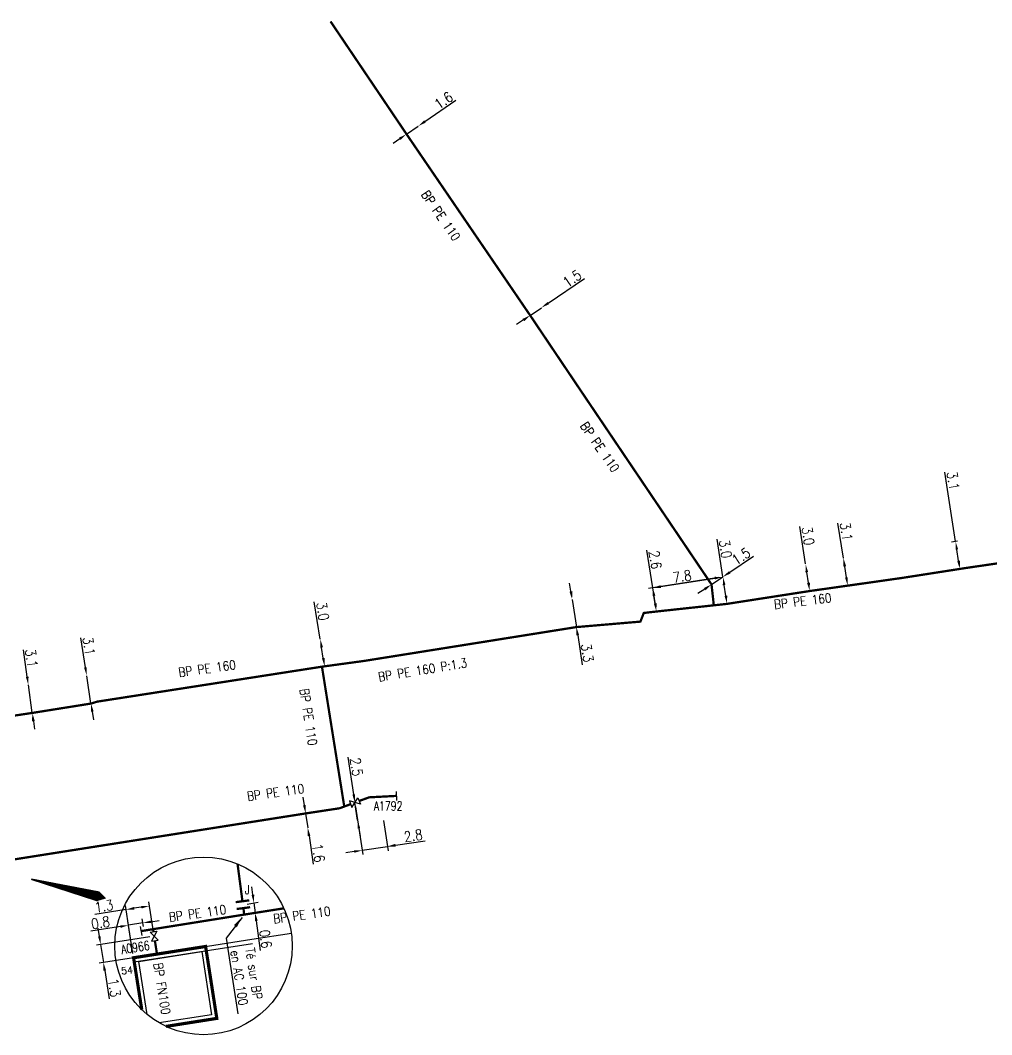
# Model space of a CAD drawing. Header units: millimetres. Extents: x 183997 to 185000, y 127999 to 129007.
# Drawn here: x 184714.5 to 184821.2, y 128888.7 to 129000.1 of the extents above; entities that cross this region are included whole.
import ezdxf
from ezdxf.enums import TextEntityAlignment as Align

# ---------------------------------------------------------------- set-up
doc = ezdxf.new("R2010")
doc.units = ezdxf.units.MM
doc.header["$PDMODE"] = 34
doc.linetypes.add('L_25_PE', pattern=[2000, 1000, 1000])
doc.layers.get('0').update_dxf_attribs({"linetype": 'CONTINUOUS'})
doc.layers.get('DEFPOINTS').update_dxf_attribs({"linetype": 'CONTINUOUS'})
for name, color, linetype in [('L_150', 1, 'CONTINUOUS'), ('L_300', 7, 'CONTINUOUS'), ('L_340', 7, 'CONTINUOUS'), ('L_900', 7, 'CONTINUOUS')]:
    doc.layers.add(name, color=color, linetype=linetype)
doc.styles.get("Standard").update_dxf_attribs({"font": 'romans.shx', "width": 0.85})
doc.dimstyles.get("Standard").update_dxf_attribs({"dimtxt": 1.5, "dimasz": 1.2, "dimexe": 0.625, "dimexo": 0.625, "dimgap": 0.25, "dimtad": 1, "dimdec": 1, "dimzin": 0, "dimdsep": 46, "dimtxsty": 'Standard', "dimcen": -0.5, "dimadec": 0, "dimazin": 0, "dimtfac": 1, "dimtdec": 1, "dimtmove": 0, "dimatfit": 3, "dimfxl": 0, "dimtolj": 1, "dimtzin": 0, "dimarcsym": 0})

# ---------------------------------------------------------------- blocks, each defined once
blk = doc.blocks.new('L_340_07')
at = {"color": 0, "linetype": 'Continuous', "const_width": 0.25, "flags": 128}
blk.add_lwpolyline([(0, 0), (0.35, 0)], dxfattribs=at)
at = {"color": 0, "linetype": 'Continuous', "flags": 128}
blk.add_lwpolyline([(0.35, -0.5), (0.35, 0.5)], dxfattribs=at)
at = {"color": 0, "linetype": 'Continuous', "width": 0.75, "flags": 3}
for tag, p in [('DEF_LEG', (0.72, -3.47)), ('DEF_COUP', (0.72, -5.97)), ('DEF_TYPE', (0.72, -8.47))]:
    blk.add_attdef(tag, text='', height=1.2, dxfattribs=at).set_placement(p, align=Align.MIDDLE)
blk = doc.blocks.new('P_310_01')
at = {"color": 0, "linetype": 'Continuous', "const_width": 0.25, "flags": 128}
for points in [[(-0.38, 0.75), (-0.38, -0.75)], [(0.38, 0.75), (0.38, -0.75)]]:
    blk.add_lwpolyline(points, dxfattribs=at)
at = {"color": 0, "linetype": 'Continuous', "width": 0.75}
blk.add_attdef('NUM', text='', height=1, dxfattribs=at).set_placement((1.93, 1.53), align=Align.MIDDLE)
at = {"color": 0, "linetype": 'Continuous', "width": 0.75, "flags": 3}
for tag, p in [('DEF_LEG', (0, -10)), ('DEF_COUP', (0, -12.5)), ('DEF_TYPE', (0, -15))]:
    blk.add_attdef(tag, text='', height=1.2, dxfattribs=at).set_placement(p, align=Align.MIDDLE)
blk = doc.blocks.new('L_300_09')
at = {"color": 0, "linetype": 'Continuous', "flags": 128}
blk.add_lwpolyline([(0.5, -0.38), (-0.5, 0.38), (-0.5, -0.38), (0.5, 0.38), (0.5, -0.38)], dxfattribs=at)
at = {"color": 0, "linetype": 'Continuous', "width": 0.75}
blk.add_attdef('NUM', text='', height=1, dxfattribs=at).set_placement((0, 1.69), align=Align.MIDDLE_CENTER)
at = {"color": 0, "linetype": 'Continuous', "width": 0.75, "flags": 3}
for tag, p in [('DEF_LEG', (0, -5)), ('DEF_COUP', (0, -7.5)), ('DEF_TYPE', (0, -10))]:
    blk.add_attdef(tag, text='', height=1.2, dxfattribs=at).set_placement(p, align=Align.MIDDLE)
blk = doc.blocks.new('*D274')
at = {"layer": 'DEFPOINTS', "color": 0, "linetype": 'Continuous', "transparency": 16777216}
for p in [(184804.9, 128941.04), (184804.9, 128941.04), (184805.37, 128938.03)]:
    blk.add_point(p, dxfattribs=at)
at = {"layer": 'L_150', "color": 0, "linetype": 'Continuous', "lineweight": -2, "transparency": 16777216}
for p, q in [((184804.9, 128941.04), (184804.3, 128944.9)), ((184805.23, 128938.91), (184805.04, 128940.15))]:
    blk.add_line(p, q, dxfattribs=at)
at = {"layer": 'L_150', "color": 0, "linetype": 'Continuous', "transparency": 16777216}
for points in [[(184805.19, 128940.17), (184804.89, 128940.13), (184804.9, 128941.04)], [(184805.38, 128938.94), (184805.08, 128938.89), (184805.37, 128938.03)]]:
    blk.add_solid(points, dxfattribs=at)
at = {"layer": 'L_150', "color": 0, "linetype": 'Continuous', "transparency": 16777216, "insert": (184805.21, 128943.97), "char_height": 1.125, "attachment_point": 5, "rotation": 278.7896}
blk.add_mtext('\\A1;3.1', dxfattribs=at)
blk = doc.blocks.new('*D276')
at = {"layer": 'DEFPOINTS', "color": 0, "linetype": 'Continuous', "transparency": 16777216}
for p in [(184817.22, 128942.88), (184817.89, 128942.99), (184818.35, 128939.97)]:
    blk.add_point(p, dxfattribs=at)
at = {"layer": 'L_150', "color": 0, "linetype": 'Continuous', "lineweight": -2, "transparency": 16777216}
for p, q in [((184817.22, 128942.88), (184816.05, 128950.48)), ((184817.43, 128942.91), (184816.76, 128942.81)), ((184817.54, 128940.76), (184817.36, 128941.99)), ((184817.89, 128939.9), (184817.22, 128939.8))]:
    blk.add_line(p, q, dxfattribs=at)
at = {"layer": 'L_150', "color": 0, "linetype": 'Continuous', "transparency": 16777216}
for points in [[(184817.5, 128942.02), (184817.21, 128941.97), (184817.22, 128942.88)], [(184817.69, 128940.78), (184817.4, 128940.73), (184817.68, 128939.87)]]:
    blk.add_solid(points, dxfattribs=at)
at = {"layer": 'L_150', "color": 0, "linetype": 'Continuous', "transparency": 16777216, "insert": (184816.95, 128949.55), "char_height": 1.125, "attachment_point": 5, "rotation": 278.7278}
blk.add_mtext('\\A1;3.1', dxfattribs=at)
blk = doc.blocks.new('*D289')
at = {"layer": 'DEFPOINTS', "color": 0, "linetype": 'Continuous', "transparency": 16777216}
for p in [(184747.44, 128932.14), (184747.44, 128932.14), (184747.91, 128929.17)]:
    blk.add_point(p, dxfattribs=at)
at = {"layer": 'L_150', "color": 0, "linetype": 'Continuous', "lineweight": -2, "transparency": 16777216}
for p, q in [((184747.44, 128932.14), (184746.78, 128936.26)), ((184747.77, 128930.06), (184747.58, 128931.25))]:
    blk.add_line(p, q, dxfattribs=at)
at = {"layer": 'L_150', "color": 0, "linetype": 'Continuous', "transparency": 16777216}
for points in [[(184747.73, 128931.27), (184747.43, 128931.22), (184747.44, 128932.14)], [(184747.91, 128930.09), (184747.62, 128930.04), (184747.91, 128929.17)]]:
    blk.add_solid(points, dxfattribs=at)
at = {"layer": 'L_150', "color": 0, "linetype": 'Continuous', "transparency": 16777216, "insert": (184747.71, 128935.21), "char_height": 1.125, "attachment_point": 5, "rotation": 279.0477}
blk.add_mtext('\\A1;3.0', dxfattribs=at)
blk = doc.blocks.new('*D291')
at = {"layer": 'DEFPOINTS', "color": 0, "linetype": 'Continuous', "transparency": 16777216}
for p in [(184726.11, 128902.45), (184729.19, 128899.54), (184726.93, 128897.16)]:
    blk.add_point(p, dxfattribs=at)
at = {"layer": 'L_900', "color": 0, "linetype": 'Continuous', "lineweight": -2, "transparency": 16777216}
for p, q in [((184726.11, 128902.45), (184722.69, 128901.92)), ((184726.86, 128897.62), (184726.03, 128902.91)), ((184727.78, 128902.71), (184726.99, 128902.59)), ((184729.12, 128900), (184728.6, 128903.32))]:
    blk.add_line(p, q, dxfattribs=at)
at = {"layer": 'L_900', "color": 0, "linetype": 'Continuous', "transparency": 16777216}
for points in [[(184726.97, 128902.74), (184727.02, 128902.44), (184726.11, 128902.45)], [(184727.76, 128902.86), (184727.81, 128902.57), (184728.67, 128902.85)]]:
    blk.add_solid(points, dxfattribs=at)
at = {"layer": 'L_900', "color": 0, "linetype": 'Continuous', "transparency": 16777216, "insert": (184723.68, 128902.83), "char_height": 1.125, "attachment_point": 5, "rotation": 8.8988}
blk.add_mtext('\\A1;1.3', dxfattribs=at)
blk = doc.blocks.new('*D292')
at = {"layer": 'DEFPOINTS', "color": 0, "linetype": 'Continuous', "transparency": 16777216}
for p in [(184729.19, 128899.54), (184723.62, 128896.64), (184729.5, 128897.56)]:
    blk.add_point(p, dxfattribs=at)
at = {"layer": 'L_900', "color": 0, "linetype": 'Continuous', "lineweight": -2, "transparency": 16777216}
for p, q in [((184723.17, 128899.51), (184723.03, 128900.4)), ((184728.73, 128899.47), (184722.85, 128898.54)), ((184723.31, 128898.62), (184723.62, 128896.64)), ((184729.04, 128897.49), (184723.16, 128896.57)), ((184723.76, 128895.75), (184724.25, 128892.65))]:
    blk.add_line(p, q, dxfattribs=at)
at = {"layer": 'L_900', "color": 0, "linetype": 'Continuous', "transparency": 16777216}
for points in [[(184723.32, 128899.53), (184723.03, 128899.48), (184723.31, 128898.62)], [(184723.91, 128895.78), (184723.61, 128895.73), (184723.62, 128896.64)]]:
    blk.add_solid(points, dxfattribs=at)
at = {"layer": 'L_900', "color": 0, "linetype": 'Continuous', "transparency": 16777216, "insert": (184724.82, 128893.87), "char_height": 1.125, "attachment_point": 5, "rotation": 278.8988}
blk.add_mtext('\\A1;1.3', dxfattribs=at)
blk = doc.blocks.new('*D316')
at = {"layer": 'DEFPOINTS', "color": 0, "linetype": 'Continuous', "transparency": 16777216}
for p in [(184791.66, 128938.99), (184791.66, 128938.99), (184784.36, 128935.19)]:
    blk.add_point(p, dxfattribs=at)
at = {"layer": 'L_150', "color": 0, "linetype": 'Continuous', "lineweight": -2, "transparency": 16777216}
for p, q in [((184784.28, 128935.66), (184783.88, 128938.26)), ((184784.84, 128937.93), (184790.77, 128938.85))]:
    blk.add_line(p, q, dxfattribs=at)
at = {"layer": 'L_150', "color": 0, "linetype": 'Continuous', "transparency": 16777216}
for points in [[(184790.75, 128939), (184790.79, 128938.71), (184791.66, 128938.99)], [(184784.82, 128938.08), (184784.86, 128937.78), (184783.95, 128937.79)]]:
    blk.add_solid(points, dxfattribs=at)
at = {"layer": 'L_150', "color": 0, "linetype": 'Continuous', "transparency": 16777216, "insert": (184787.18, 128939.05), "char_height": 1.125, "attachment_point": 5, "rotation": 8.8576}
blk.add_mtext('\\A1;7.8', dxfattribs=at)
blk = doc.blocks.new('*D319')
at = {"layer": 'DEFPOINTS', "color": 0, "linetype": 'Continuous', "transparency": 16777216}
for p in [(184791.66, 128938.99), (184783.95, 128937.79), (184784.36, 128935.19)]:
    blk.add_point(p, dxfattribs=at)
at = {"layer": 'L_150', "color": 0, "linetype": 'Continuous', "lineweight": -2, "transparency": 16777216}
for p, q in [((184783.95, 128937.79), (184783.31, 128941.92)), ((184791.2, 128938.92), (184783.49, 128937.72)), ((184784.22, 128936.08), (184784.09, 128936.9))]:
    blk.add_line(p, q, dxfattribs=at)
at = {"layer": 'L_150', "color": 0, "linetype": 'Continuous', "transparency": 16777216}
for points in [[(184784.24, 128936.93), (184783.94, 128936.88), (184783.95, 128937.79)], [(184784.37, 128936.11), (184784.07, 128936.06), (184784.36, 128935.19)]]:
    blk.add_solid(points, dxfattribs=at)
at = {"layer": 'L_150', "color": 0, "linetype": 'Continuous', "transparency": 16777216, "insert": (184784.23, 128940.86), "char_height": 1.125, "attachment_point": 5, "rotation": 278.8576}
blk.add_mtext('\\A1;2.6', dxfattribs=at)
blk = doc.blocks.new('*D320')
at = {"layer": 'DEFPOINTS', "color": 0, "linetype": 'Continuous', "transparency": 16777216}
for p in [(184791.66, 128938.99), (184791.66, 128938.99), (184790.41, 128938.16)]:
    blk.add_point(p, dxfattribs=at)
at = {"layer": 'L_150', "color": 0, "linetype": 'Continuous', "lineweight": -2, "transparency": 16777216}
for p, q in [((184792.41, 128939.5), (184795.01, 128941.25)), ((184790.41, 128938.16), (184791.66, 128938.99)), ((184789.67, 128937.65), (184788.92, 128937.15))]:
    blk.add_line(p, q, dxfattribs=at)
at = {"layer": 'L_150', "color": 0, "linetype": 'Continuous', "transparency": 16777216}
for points in [[(184792.32, 128939.62), (184792.49, 128939.37), (184791.66, 128938.99)], [(184789.58, 128937.78), (184789.75, 128937.53), (184790.41, 128938.16)]]:
    blk.add_solid(points, dxfattribs=at)
at = {"layer": 'L_150', "color": 0, "linetype": 'Continuous', "transparency": 16777216, "insert": (184793.66, 128941.25), "char_height": 1.125, "attachment_point": 5, "rotation": 33.9045}
blk.add_mtext('\\A1;1.5', dxfattribs=at)
blk = doc.blocks.new('*D328')
at = {"layer": 'DEFPOINTS', "color": 0, "linetype": 'Continuous', "transparency": 16777216}
for p in [(184758.19, 128988.5), (184758.19, 128988.5), (184756.91, 128987.62)]:
    blk.add_point(p, dxfattribs=at)
at = {"layer": 'L_150', "color": 0, "linetype": 'Continuous', "lineweight": -2, "transparency": 16777216}
for p, q in [((184758.93, 128989.01), (184762.33, 128991.34)), ((184756.91, 128987.62), (184758.19, 128988.5)), ((184756.17, 128987.11), (184755.43, 128986.6))]:
    blk.add_line(p, q, dxfattribs=at)
at = {"layer": 'L_150', "color": 0, "linetype": 'Continuous', "transparency": 16777216}
for points in [[(184758.84, 128989.13), (184759.01, 128988.88), (184758.19, 128988.5)], [(184756.08, 128987.23), (184756.25, 128986.99), (184756.91, 128987.62)]]:
    blk.add_solid(points, dxfattribs=at)
at = {"layer": 'L_150', "color": 0, "linetype": 'Continuous', "transparency": 16777216, "insert": (184760.98, 128991.32), "char_height": 1.125, "attachment_point": 5, "rotation": 34.491}
blk.add_mtext('\\A1;1.6', dxfattribs=at)
blk = doc.blocks.new('*D336')
at = {"layer": 'DEFPOINTS', "color": 0, "linetype": 'Continuous', "transparency": 16777216}
for p in [(184775.1, 128936.52), (184775.1, 128936.52), (184775.57, 128933.48)]:
    blk.add_point(p, dxfattribs=at)
at = {"layer": 'L_150', "color": 0, "linetype": 'Continuous', "lineweight": -2, "transparency": 16777216}
for p, q in [((184774.96, 128937.41), (184774.82, 128938.3)), ((184775.1, 128936.52), (184775.57, 128933.48)), ((184775.71, 128932.59), (184776.21, 128929.35))]:
    blk.add_line(p, q, dxfattribs=at)
at = {"layer": 'L_150', "color": 0, "linetype": 'Continuous', "transparency": 16777216}
for points in [[(184775.11, 128937.43), (184774.81, 128937.38), (184775.1, 128936.52)], [(184775.86, 128932.61), (184775.56, 128932.57), (184775.57, 128933.48)]]:
    blk.add_solid(points, dxfattribs=at)
at = {"layer": 'L_150', "color": 0, "linetype": 'Continuous', "transparency": 16777216, "insert": (184776.77, 128930.64), "char_height": 1.125, "attachment_point": 5, "rotation": 278.8222}
blk.add_mtext('\\A1;3.3', dxfattribs=at)
blk = doc.blocks.new('*D337')
at = {"layer": 'DEFPOINTS', "color": 0, "linetype": 'Continuous', "transparency": 16777216}
for p in [(184791.66, 128938.99), (184791.66, 128938.99), (184792.12, 128936.03)]:
    blk.add_point(p, dxfattribs=at)
at = {"layer": 'L_150', "color": 0, "linetype": 'Continuous', "lineweight": -2, "transparency": 16777216}
for p, q in [((184791.66, 128938.99), (184791.02, 128943.12)), ((184791.98, 128936.92), (184791.8, 128938.1))]:
    blk.add_line(p, q, dxfattribs=at)
at = {"layer": 'L_150', "color": 0, "linetype": 'Continuous', "transparency": 16777216}
for points in [[(184791.95, 128938.13), (184791.65, 128938.08), (184791.66, 128938.99)], [(184792.13, 128936.94), (184791.83, 128936.9), (184792.12, 128936.03)]]:
    blk.add_solid(points, dxfattribs=at)
at = {"layer": 'L_150', "color": 0, "linetype": 'Continuous', "transparency": 16777216, "insert": (184791.94, 128942.06), "char_height": 1.125, "attachment_point": 5, "rotation": 278.8576}
blk.add_mtext('\\A1;3.0', dxfattribs=at)
blk = doc.blocks.new('*D339')
at = {"layer": 'DEFPOINTS', "color": 0, "linetype": 'Continuous', "transparency": 16777216}
for p in [(184800.74, 128940.41), (184800.74, 128940.41), (184801.2, 128937.44)]:
    blk.add_point(p, dxfattribs=at)
at = {"layer": 'L_150', "color": 0, "linetype": 'Continuous', "lineweight": -2, "transparency": 16777216}
for p, q in [((184800.74, 128940.41), (184800.1, 128944.54)), ((184801.06, 128938.33), (184800.87, 128939.52))]:
    blk.add_line(p, q, dxfattribs=at)
at = {"layer": 'L_150', "color": 0, "linetype": 'Continuous', "transparency": 16777216}
for points in [[(184801.02, 128939.54), (184800.73, 128939.49), (184800.74, 128940.41)], [(184801.21, 128938.35), (184800.91, 128938.31), (184801.2, 128937.44)]]:
    blk.add_solid(points, dxfattribs=at)
at = {"layer": 'L_150', "color": 0, "linetype": 'Continuous', "transparency": 16777216, "insert": (184801.02, 128943.48), "char_height": 1.125, "attachment_point": 5, "rotation": 278.7915}
blk.add_mtext('\\A1;3.0', dxfattribs=at)
blk = doc.blocks.new('*D359')
at = {"layer": 'DEFPOINTS', "color": 0, "linetype": 'Continuous', "transparency": 16777216}
for p in [(184771.73, 128968.56), (184771.73, 128968.56), (184770.49, 128967.71)]:
    blk.add_point(p, dxfattribs=at)
at = {"layer": 'L_150', "color": 0, "linetype": 'Continuous', "lineweight": -2, "transparency": 16777216}
for p, q in [((184772.47, 128969.06), (184776.45, 128971.77)), ((184770.49, 128967.71), (184771.73, 128968.56)), ((184769.74, 128967.21), (184769, 128966.7))]:
    blk.add_line(p, q, dxfattribs=at)
at = {"layer": 'L_150', "color": 0, "linetype": 'Continuous', "transparency": 16777216}
for points in [[(184772.39, 128969.19), (184772.56, 128968.94), (184771.73, 128968.56)], [(184769.66, 128967.33), (184769.83, 128967.08), (184770.49, 128967.71)]]:
    blk.add_solid(points, dxfattribs=at)
at = {"layer": 'L_150', "color": 0, "linetype": 'Continuous', "transparency": 16777216, "insert": (184775.1, 128971.76), "char_height": 1.125, "attachment_point": 5, "rotation": 34.1871}
blk.add_mtext('\\A1;1.5', dxfattribs=at)
blk = doc.blocks.new('*D360')
at = {"layer": 'DEFPOINTS', "color": 0, "linetype": 'Continuous', "transparency": 16777216}
for p in [(184751.24, 128914.2), (184754.31, 128912.69), (184754.81, 128909.38)]:
    blk.add_point(p, dxfattribs=at)
at = {"layer": 'L_300', "color": 0, "linetype": 'Continuous', "lineweight": -2, "transparency": 16777216}
for p, q in [((184751.31, 128913.74), (184752.11, 128908.5)), ((184754.38, 128912.22), (184754.88, 128908.92)), ((184755.7, 128909.52), (184758.94, 128910.01)), ((184752.04, 128908.96), (184754.81, 128909.38)), ((184751.15, 128908.83), (184750.26, 128908.69))]:
    blk.add_line(p, q, dxfattribs=at)
at = {"layer": 'L_300', "color": 0, "linetype": 'Continuous', "transparency": 16777216}
for points in [[(184751.13, 128908.97), (184751.17, 128908.68), (184752.04, 128908.96)], [(184755.68, 128909.67), (184755.72, 128909.37), (184754.81, 128909.38)]]:
    blk.add_solid(points, dxfattribs=at)
at = {"layer": 'L_300', "color": 0, "linetype": 'Continuous', "transparency": 16777216, "insert": (184757.65, 128910.57), "char_height": 1.125, "attachment_point": 5, "rotation": 8.6449}
blk.add_mtext('\\A1;2.8', dxfattribs=at)
blk = doc.blocks.new('*D362')
at = {"layer": 'DEFPOINTS', "color": 0, "linetype": 'Continuous', "transparency": 16777216}
for p in [(184745.82, 128913.01), (184746.06, 128911.43), (184746.06, 128911.43)]:
    blk.add_point(p, dxfattribs=at)
at = {"layer": 'L_150', "color": 0, "linetype": 'Continuous', "lineweight": -2, "transparency": 16777216}
for p, q in [((184745.69, 128913.9), (184745.55, 128914.79)), ((184745.82, 128913.01), (184746.06, 128911.43)), ((184746.2, 128910.54), (184746.67, 128907.44))]:
    blk.add_line(p, q, dxfattribs=at)
at = {"layer": 'L_150', "color": 0, "linetype": 'Continuous', "transparency": 16777216}
for points in [[(184745.83, 128913.93), (184745.54, 128913.88), (184745.82, 128913.01)], [(184746.35, 128910.57), (184746.05, 128910.52), (184746.06, 128911.43)]]:
    blk.add_solid(points, dxfattribs=at)
at = {"layer": 'L_150', "color": 0, "linetype": 'Continuous', "transparency": 16777216, "insert": (184747.24, 128908.66), "char_height": 1.125, "attachment_point": 5, "rotation": 278.6449}
blk.add_mtext('\\A1;1.6', dxfattribs=at)
blk = doc.blocks.new('*D363')
at = {"layer": 'DEFPOINTS', "color": 0, "linetype": 'Continuous', "transparency": 16777216}
for p in [(184751.24, 128914.2), (184751.54, 128912.26), (184751.54, 128912.26)]:
    blk.add_point(p, dxfattribs=at)
at = {"layer": 'L_300', "color": 0, "linetype": 'Continuous', "lineweight": -2, "transparency": 16777216}
for p, q in [((184751.11, 128915.09), (184750.49, 128919.18)), ((184751.54, 128912.26), (184751.24, 128914.2)), ((184751.67, 128911.38), (184751.81, 128910.49))]:
    blk.add_line(p, q, dxfattribs=at)
at = {"layer": 'L_300', "color": 0, "linetype": 'Continuous', "transparency": 16777216}
for points in [[(184751.26, 128915.12), (184750.96, 128915.07), (184751.24, 128914.2)], [(184751.82, 128911.4), (184751.53, 128911.35), (184751.54, 128912.26)]]:
    blk.add_solid(points, dxfattribs=at)
at = {"layer": 'L_300', "color": 0, "linetype": 'Continuous', "transparency": 16777216, "insert": (184751.41, 128918.12), "char_height": 1.125, "attachment_point": 5, "rotation": 278.6449}
blk.add_mtext('\\A1;2.5', dxfattribs=at)
blk = doc.blocks.new('*D21')
at = {"layer": 'DEFPOINTS', "color": 0, "linetype": 'Continuous', "transparency": 16777216}
for p in [(184738.94, 128902.99), (184739.08, 128901.9), (184740.29, 128902.09)]:
    blk.add_point(p, dxfattribs=at)
at = {"layer": 'L_900', "color": 0, "linetype": 'Continuous', "lineweight": -2, "transparency": 16777216}
for p, q in [((184740.03, 128904.07), (184739.91, 128904.96)), ((184739.4, 128903.06), (184740.61, 128903.25)), ((184740.15, 128903.18), (184740.29, 128902.09)), ((184739.55, 128901.97), (184740.76, 128902.16)), ((184740.41, 128901.2), (184740.84, 128897.95))]:
    blk.add_line(p, q, dxfattribs=at)
at = {"layer": 'L_900', "color": 0, "linetype": 'Continuous', "transparency": 16777216}
for points in [[(184740.18, 128904.09), (184739.88, 128904.05), (184740.15, 128903.18)], [(184740.56, 128901.22), (184740.26, 128901.18), (184740.29, 128902.09)]]:
    blk.add_solid(points, dxfattribs=at)
at = {"layer": 'L_900', "color": 0, "linetype": 'Continuous', "transparency": 16777216, "insert": (184741.43, 128899.22), "char_height": 1.125, "attachment_point": 5, "rotation": 277.4899}
blk.add_mtext('\\A1;0.6', dxfattribs=at)
blk = doc.blocks.new('*D96')
at = {"layer": 'DEFPOINTS', "color": 0, "linetype": 'Continuous', "transparency": 16777216}
for p in [(184726.37, 128900.73), (184728.09, 128900.14), (184726.93, 128897.16)]:
    blk.add_point(p, dxfattribs=at)
at = {"layer": 'L_900', "color": 0, "linetype": 'Continuous', "lineweight": -2, "transparency": 16777216}
for p, q in [((184726.86, 128897.62), (184726.3, 128901.19)), ((184728.01, 128900.6), (184727.88, 128901.44)), ((184728.84, 128901.12), (184729.73, 128901.25)), ((184725.48, 128900.59), (184722.25, 128900.08)), ((184727.95, 128900.98), (184726.37, 128900.73))]:
    blk.add_line(p, q, dxfattribs=at)
at = {"layer": 'L_900', "color": 0, "linetype": 'Continuous', "transparency": 16777216}
for points in [[(184728.82, 128901.26), (184728.87, 128900.97), (184727.95, 128900.98)], [(184725.46, 128900.74), (184725.51, 128900.44), (184726.37, 128900.73)]]:
    blk.add_solid(points, dxfattribs=at)
at = {"layer": 'L_900', "color": 0, "linetype": 'Continuous', "transparency": 16777216, "insert": (184723.3, 128901.01), "char_height": 1.125, "attachment_point": 5, "rotation": 8.9163}
blk.add_mtext('\\A1;0.8', dxfattribs=at)
blk = doc.blocks.new('*D1398')
at = {"layer": 'DEFPOINTS', "color": 0, "linetype": 'Continuous', "transparency": 16777216}
for p in [(184715.37, 128927.12), (184715.37, 128927.12), (184715.8, 128924.05)]:
    blk.add_point(p, dxfattribs=at)
at = {"layer": 'L_150', "color": 0, "linetype": 'Continuous', "lineweight": -2, "transparency": 16777216}
for p, q in [((184715.24, 128928.01), (184714.82, 128930.98)), ((184715.8, 128924.05), (184715.37, 128927.12)), ((184715.93, 128923.16), (184716.06, 128922.26))]:
    blk.add_line(p, q, dxfattribs=at)
at = {"layer": 'L_150', "color": 0, "linetype": 'Continuous', "transparency": 16777216}
for points in [[(184715.39, 128928.03), (184715.1, 128927.99), (184715.37, 128927.12)], [(184716.08, 128923.18), (184715.78, 128923.13), (184715.8, 128924.05)]]:
    blk.add_solid(points, dxfattribs=at)
at = {"layer": 'L_150', "color": 0, "linetype": 'Continuous', "transparency": 16777216, "insert": (184715.71, 128930.05), "char_height": 1.125, "attachment_point": 5, "rotation": 278.0455}
blk.add_mtext('\\A1;3.1', dxfattribs=at)
blk = doc.blocks.new('*D1400')
at = {"layer": 'DEFPOINTS', "color": 0, "linetype": 'Continuous', "transparency": 16777216}
for p in [(184721.78, 128928.14), (184721.78, 128928.14), (184722.25, 128925.08)]:
    blk.add_point(p, dxfattribs=at)
at = {"layer": 'L_150', "color": 0, "linetype": 'Continuous', "lineweight": -2, "transparency": 16777216}
for p, q in [((184721.64, 128929.03), (184721.13, 128932.31)), ((184722.25, 128925.08), (184721.78, 128928.14)), ((184722.39, 128924.19), (184722.53, 128923.3))]:
    blk.add_line(p, q, dxfattribs=at)
at = {"layer": 'L_150', "color": 0, "linetype": 'Continuous', "transparency": 16777216}
for points in [[(184721.79, 128929.06), (184721.49, 128929.01), (184721.78, 128928.14)], [(184722.54, 128924.22), (184722.25, 128924.17), (184722.25, 128925.08)]]:
    blk.add_solid(points, dxfattribs=at)
at = {"layer": 'L_150', "color": 0, "linetype": 'Continuous', "transparency": 16777216, "insert": (184722.03, 128931.38), "char_height": 1.125, "attachment_point": 5, "rotation": 278.8774}
blk.add_mtext('\\A1;3.1', dxfattribs=at)

msp = doc.modelspace()

# ---------------------------------------------------------------- linework, layer by layer
at = {"layer": 'L_150', "linetype": 'L_25_PE', "ltscale": 0.5, "flags": 128}
msp.add_lwpolyline([(184430.59, 129000, 0.25, 0.25, 0), (184442.31, 128981.42, 0.25, 0.25, 0), (184451.43, 128974.08, 0.25, 0.25, 0), (184460.16, 128967.55, 0.25, 0.25, 0), (184466.44, 128962.54, 0.25, 0.25, 0), (184476.1, 128955.34, 0.25, 0.25, 0), (184485.56, 128947.95, 0.25, 0.25, 0), (184495.12, 128940.72, 0.25, 0.25, 0), (184498.83, 128938.03, 0.25, 0.25, 0), (184499.84, 128937.2, 0.25, 0.25, 0), (184519.07, 128922.84, 0.25, 0.25, 0), (184528.5, 128915.62, 0.25, 0.25, 0), (184539.13, 128909.64, 0.25, 0.25, 0), (184544.76, 128907.34, 0.25, 0.25, 0), (184557.06, 128904.72, 0.25, 0.25, 0), (184567.96, 128903.58, 0.25, 0.25, 0), (184576.18, 128904.08, 0.25, 0.25, 0), (184577.68, 128904.26, 0.25, 0.25, 0), (184578.08, 128904.31, 0.25, 0.25, 0), (184578.82, 128904.78, 0.25, 0.25, 0), (184581.69, 128905.2, 0.25, 0.25, 0), (184584.28, 128908.74, 0.25, 0.25, 0), (184583.77, 128911.08, 0.25, 0.25, 0), (184584.67, 128911.28, 0.25, 0.25, 0), (184585.24, 128911.4, 0.25, 0.25, 0), (184587.68, 128911.93, 0.25, 0.25, 0), (184589.62, 128912.34, 0.25, 0.25, 0), (184590.26, 128912.48, 0.25, 0.25, 0), (184590.63, 128910.84, 0.25, 0.25, 0), (184590.71, 128910.16, 0.25, 0.25, 0), (184590.79, 128909.61, 0.25, 0.25, 0), (184590.79, 128909.61, 0.25, 0.25, 0), (184590.79, 128909.61, 0.25, 0.25, 0), (184591.45, 128909.25, 0.25, 0.25, 0), (184591.45, 128909.25, 0.25, 0.25, 0), (184591.45, 128909.25, 0.25, 0.25, 0), (184595.25, 128910, 0.25, 0.25, 0), (184612.07, 128912.63, 0.25, 0.25, 0), (184627.41, 128915.07, 0.25, 0.25, 0), (184642.44, 128917.45, 0.25, 0.25, 0), (184642.44, 128917.45, 0.25, 0.25, 0), (184642.44, 128917.45, 0.25, 0.25, 0), (184642.84, 128917.51, 0.25, 0.25, 0), (184645.41, 128915.43, 0.25, 0.25, 0), (184648.66, 128916.01, 0.25, 0.25, 0), (184651.77, 128916.57, 0.25, 0.25, 0), (184660.16, 128917.89, 0.25, 0.25, 0), (184663.15, 128918.38, 0.25, 0.25, 0), (184664.38, 128916.25, 0.25, 0.25, 0), (184671.41, 128917.35, 0.25, 0.25, 0), (184685.71, 128919.34, 0.25, 0.25, 0), (184699.24, 128921.58, 0.25, 0.25, 0), (184715.8, 128924.05, 0.25, 0.25, 0), (184722.25, 128925.08, 0.25, 0.25, 0), (184722.25, 128925.08, 0.25, 0.25, 0), (184722.25, 128925.08, 0.25, 0.25, 0), (184722.93, 128925.29, 0.25, 0.25, 0), (184747.62, 128929.13, 0.25, 0.25, 0), (184747.91, 128929.17, 0.25, 0.25, 0), (184752.24, 128929.76, 0.25, 0.25, 0), (184752.24, 128929.76, 0.25, 0.25, 0), (184752.24, 128929.76, 0.25, 0.25, 0), (184775.57, 128933.48, 0.25, 0.25, 0), (184782.6, 128934.08, 0.25, 0.25, 0), (184782.97, 128935.03, 0.25, 0.25, 0), (184784.36, 128935.19, 0.25, 0.25, 0), (184790.66, 128935.87, 0.25, 0.25, 0), (184792.12, 128936.03, 0.25, 0.25, 0), (184801.2, 128937.44, 0.25, 0.25, 0), (184805.37, 128938.03, 0.25, 0.25, 0), (184811.29, 128938.87, 0.25, 0.25, 0), (184818.35, 128939.97, 0.25, 0.25, 0), (184824.51, 128940.87, 0.25, 0.25, 0), (184831.22, 128941.93, 0.25, 0.25, 0), (184836.31, 128942.5, 0.25, 0.25, 0), (184837.91, 128942.68, 0, 0, 0)], format="xyseb", dxfattribs=at)
at = {"layer": 'L_150', "linetype": 'L_25_PE', "const_width": 0.25, "flags": 128}
msp.add_lwpolyline([(184748.56, 129000), (184756.91, 128987.62), (184770.49, 128967.71), (184776.18, 128959.25), (184776.18, 128959.25), (184790.41, 128938.16), (184790.66, 128935.87)], dxfattribs=at)
at = {"layer": 'L_150', "linetype": 'L_25_PE', "ltscale": 0.5, "const_width": 0.25, "flags": 128}
for points in [[(184750.07, 128913.77), (184747.62, 128929.13)], [(184755.48, 128914.92), (184752.8, 128914.78), (184751.71, 128914.38)], [(184750.77, 128914.03), (184750.07, 128913.77), (184749.56, 128913.58), (184749.56, 128913.58), (184745.82, 128913.01), (184711.83, 128907.65), (184710.25, 128907.4), (184709.56, 128907.29), (184705.25, 128906.6), (184704.76, 128906.52)]]:
    msp.add_lwpolyline(points, dxfattribs=at)
at = {"layer": 'L_900', "color": 252}
msp.add_line((184739.98, 128898.7), (184727.01, 128896.67), dxfattribs=at)
at = {"layer": 'L_900', "color": 254, "linetype": 'Continuous'}
msp.add_lwpolyline([(184715.68, 128905.79, 0.17, 1.02, 0), (184722.26, 128904.1, 2.04, 0, 0), (184723.91, 128903.68, 2.04, 0, 0)], format="xyseb", dxfattribs=at)
at = {"layer": 'L_900', "color": 1, "linetype": 'Continuous', "ltscale": 0.5, "const_width": 0.25, "flags": 128}
for points in [[(184738.9, 128903.27), (184738.35, 128907.46)], [(184743.44, 128902.59), (184743.44, 128902.59), (184739.08, 128901.9), (184739.08, 128901.9), (184739.08, 128901.9), (184729.07, 128900.3), (184728.09, 128900.14)], [(184739.08, 128901.9), (184738.98, 128902.71)], [(184729.5, 128897.56), (184729.27, 128899.04)]]:
    msp.add_lwpolyline(points, dxfattribs=at)
at = {"layer": 'L_900', "color": 1, "linetype": 'Continuous', "ltscale": 0.5, "flags": 128}
msp.add_lwpolyline([(184729.07, 128900.3, 0.25, 0.25, 0), (184729.12, 128900.03, 0, 0, 0)], format="xyseb", dxfattribs=at)
at = {"layer": 'L_900', "color": 252, "flags": 128}
for points in [[(184726.93, 128897.16), (184739.9, 128899.19), (184744.26, 128899.86)], [(184727.81, 128891.47), (184726.93, 128897.16), (184725, 128896.86)]]:
    msp.add_lwpolyline(points, dxfattribs=at)
at = {"layer": 'L_900', "linetype": 'Continuous', "const_width": 0.35, "flags": 128}
msp.add_lwpolyline([(184727.83, 128891.46), (184726.93, 128897.16), (184734.84, 128898.4), (184736.07, 128890.5), (184730.49, 128889.62)], dxfattribs=at)
at = {"layer": 'L_900', "linetype": 'Continuous', "flags": 128}
msp.add_lwpolyline([(184728.41, 128890.93), (184727.5, 128896.75), (184734.42, 128897.83), (184735.5, 128890.91), (184729.75, 128890.01)], dxfattribs=at)
at = {"layer": 'L_900', "ltscale": 0.5}
msp.add_circle((184734.61, 128898.46), 9.75, dxfattribs=at)

# ---------------------------------------------------------------- block references
at = {"layer": 'L_300', "ltscale": 0.5}
ref = msp.add_blockref('L_300_09', (184751.24, 128914.2), dxfattribs=dict(at, rotation=20.25293499256223))
ref.add_attrib('NUM', 'A1792', dxfattribs={"layer": '0', "color": 0, "linetype": 'Continuous', "height": 1, "width": 0.75}).set_placement((184754.89, 128913.84), align=Align.MIDDLE_CENTER)
at = {"layer": 'L_340', "ltscale": 0.5, "rotation": 3.263069635934006}
msp.add_blockref('L_340_07', (184755.48, 128914.92), dxfattribs=at)
at = {"layer": 'L_900', "ltscale": 0.5}
ref = msp.add_blockref('P_310_01', (184738.94, 128902.99), dxfattribs=dict(at, rotation=277.4893912111742))
ref.add_attrib('NUM', 'J', dxfattribs={"layer": '0', "color": 0, "linetype": 'Continuous', "height": 1, "width": 0.75}).set_placement((184739.42, 128904.63), align=Align.MIDDLE)
ref = msp.add_blockref('L_300_09', (184729.19, 128899.54), dxfattribs=dict(at, rotation=99.08300288043715))
ref.add_attrib('NUM', 'A0966', dxfattribs={"layer": '0', "color": 0, "linetype": 'Continuous', "height": 1, "rotation": 9.083, "width": 0.75}).set_placement((184727.12, 128898.3), align=Align.MIDDLE_CENTER)
at = {"layer": 'L_900', "ltscale": 0.5, "rotation": 188.898827098267}
msp.add_blockref('L_340_07', (184728.09, 128900.14), dxfattribs=at)

# ---------------------------------------------------------------- texts
at = {"layer": 'L_150', "linetype": 'Continuous', "width": 0.85}
for s, rotation, p in [('BP PE 110', 304.574, (184760.68, 128978.67)), ('BP PE 110', 304.7123, (184778.14, 128953.26)), ('BP PE 160', 7.062, (184800.43, 128936.33)), ('BP PE 160', 8.0767, (184735.01, 128928.92)), ('BP PE 160 P:1.3', 9.3276, (184758.68, 128928.78)), ('BP PE 110', 278.5634, (184746.14, 128923.61)), ('BP PE 110', 8.0767, (184742.53, 128915.32))]:
    msp.add_text(s, height=1, rotation=rotation, dxfattribs=at).set_placement(p, align=Align.MIDDLE)
at = {"layer": 'L_900', "color": 1, "linetype": 'Continuous', "width": 0.85}
for s, rotation, p in [('BP PE 110', 8.0767, (184733.96, 128902.04)), ('BP PE 110', 8.0767, (184745.42, 128901.86)), ('BP FN100', 278.9325, (184730.05, 128893.77))]:
    msp.add_text(s, height=1, rotation=rotation, dxfattribs=at).set_placement(p, align=Align.MIDDLE)
at = {"layer": 'L_900', "color": 252}
msp.add_text('54', height=0.75, rotation=6.5143, dxfattribs=at).set_placement((184726.21, 128895.77), align=Align.MIDDLE)
at = {"layer": 'L_900', "color": 1, "linetype": 'Continuous', "insert": (184738.88, 128898.11), "char_height": 1, "attachment_point": 4, "rotation": 278.8988}
msp.add_mtext('Té sur BP \\Pen AC 100', dxfattribs=at)

# ---------------------------------------------------------------- dimensions: what is measured, and where the dimension line sits
at = {"layer": 'L_150', "linetype": 'Continuous'}
for base, p1, p2, angle, override, picture, middle, dimtype in [((184758.19, 128988.5), (184756.91, 128987.62), (184758.19, 128988.5), 34.491, {"dimscale": 0.75}, '*D328', (184761.4, 128990.71), 161), ((184771.73, 128968.56), (184770.49, 128967.71), (184771.73, 128968.56), 214.1871, {"dimscale": 0.75, "dimatfit": 0}, '*D359', (184775.53, 128971.14), 160), ((184817.21875, 128942.88276), (184818.35211, 128939.97102), (184817.8893, 128942.9857), 278.72785, {"dimscale": 0.75}, '*D276', (184816.21242, 128949.43782), 160), ((184800.74, 128940.41), (184801.2, 128937.44), (184800.74, 128940.41), 278.7915, {"dimscale": 0.75}, '*D339', (184800.28, 128943.36), 160), ((184804.9001, 128941.0394), (184805.3662, 128938.0252), (184804.9001, 128941.0394), 278.7896, {"dimscale": 0.75}, '*D274', (184804.4642, 128943.8586), 160), ((184791.66, 128938.99), (184790.41, 128938.16), (184791.66, 128938.99), 213.9045, {"dimscale": 0.75, "dimatfit": 0}, '*D320', (184794.08, 128940.62), 160), ((184791.66, 128938.99), (184792.12, 128936.03), (184791.66, 128938.99), 278.8576, {"dimscale": 0.75}, '*D337', (184791.2, 128941.95), 160), ((184783.95, 128937.79), (184784.36, 128935.19), (184791.66, 128938.99), 278.8576, {"dimscale": 0.75}, '*D319', (184783.49, 128940.75), 160), ((184791.66, 128938.99), (184784.36, 128935.19), (184791.66, 128938.99), 188.8576, {"dimscale": 0.75, "dimatfit": 0}, '*D316', (184787.3, 128938.31), 160), ((184747.44, 128932.14), (184747.91, 128929.17), (184747.44, 128932.14), 279.0477, {"dimscale": 0.75}, '*D289', (184746.97, 128935.09), 160), ((184721.78, 128928.14), (184722.25, 128925.08), (184721.78, 128928.14), 278.8774, {"dimscale": 0.75, "dimatfit": 0}, '*D1400', (184721.29, 128931.27), 160), ((184715.37, 128927.12), (184715.8, 128924.05), (184715.37, 128927.12), 278.0455, {"dimscale": 0.75, "dimlfac": 1, "dimlunit": 2, "dimatfit": 0}, '*D1398', (184714.97, 128929.94), 160), ((184746.06, 128911.43), (184745.82, 128913.01), (184746.06, 128911.43), 98.6449, {"dimscale": 0.75, "dimlfac": 1, "dimlunit": 2, "dimatfit": 0}, '*D362', (184746.5, 128908.54), 160)]:
    dim = msp.add_linear_dim(base=base, p1=p1, p2=p2, angle=angle, dimstyle='Standard', override=override, dxfattribs=at)
    dim.commit()
    dim.dimension.update_dxf_attribs({"geometry": picture, "text_midpoint": middle, "dimtype": dimtype})
dim = msp.add_linear_dim(base=(184775.1, 128936.52), p1=(184775.57, 128933.48), p2=(184775.1, 128936.52), angle=278.8222, text='3.3', dimstyle='Standard', override={"dimscale": 0.75, "dimatfit": 0}, dxfattribs=at)
dim.commit()
dim.dimension.update_dxf_attribs({"geometry": '*D336', "text_midpoint": (184776.03, 128930.53), "dimtype": 160})
at = {"layer": 'L_300', "linetype": 'Continuous'}
dim = msp.add_linear_dim(base=(184751.54, 128912.26), p1=(184751.24, 128914.2), p2=(184751.54, 128912.26), angle=98.6449, text='2.5', dimstyle='Standard', override={"dimscale": 0.75, "dimatfit": 0}, dxfattribs=at)
dim.commit()
dim.dimension.update_dxf_attribs({"geometry": '*D363', "text_midpoint": (184750.67, 128918), "dimtype": 160})
dim = msp.add_linear_dim(base=(184754.81, 128909.38), p1=(184751.24, 128914.2), p2=(184754.31, 128912.69), angle=188.6449, dimstyle='Standard', override={"dimscale": 0.75, "dimatfit": 0}, dxfattribs=at)
dim.commit()
dim.dimension.update_dxf_attribs({"geometry": '*D360', "text_midpoint": (184757.76, 128909.83), "dimtype": 160})
at = {"layer": 'L_900', "linetype": 'Continuous'}
for base, p1, p2, angle, text, picture, middle in [((184740.29, 128902.09), (184738.94, 128902.99), (184739.08, 128901.9), 97.4899, '0.6', '*D21', (184740.68, 128899.13)), ((184726.11, 128902.45), (184729.19, 128899.54), (184726.93, 128897.16), 8.8988, '1.3', '*D291', (184723.8, 128902.09)), ((184726.37, 128900.73), (184728.09, 128900.14), (184726.93, 128897.16), 8.9163, '0.8', '*D96', (184723.42, 128900.26)), ((184723.62, 128896.64), (184729.19, 128899.54), (184729.5, 128897.56), 98.8988, '1.3', '*D292', (184724.07, 128893.76))]:
    dim = msp.add_linear_dim(base=base, p1=p1, p2=p2, angle=angle, text=text, dimstyle='Standard', override={"dimscale": 0.75}, dxfattribs=at)
    dim.commit()
    dim.dimension.update_dxf_attribs({"geometry": picture, "text_midpoint": middle, "dimtype": 160})

# ---------------------------------------------------------------- leaders
at = {"layer": 'L_900', "color": 1, "linetype": 'Continuous', "annotation_type": 0, "has_hookline": 1, "hookline_direction": 0, "text_width": 6.96, "horizontal_direction": (0.15469, -0.987963, 0)}
msp.add_leader([(184738.84, 128901.59), (184737.09, 128899.3), (184737.27, 128898.11)], dimstyle='Standard', dxfattribs=at)

doc.saveas('drawing.dxf')
